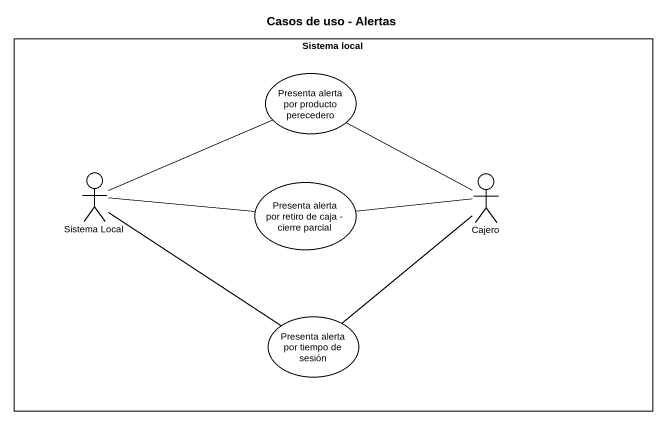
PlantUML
@startuml
title Casos de uso - Alertas
rectangle "Sistema local" as Sistema_local {
  usecase "Presenta alerta por producto perecedero" as Presenta_alerta_por
  actor "Sistema Local" as Sistema_Local
  usecase "Presenta alerta por retiro de caja - cierre parcial" as Presenta_alerta_por_retiro
  actor Cajero
  usecase "Presenta alerta por tiempo de sesión" as Presenta_alerta_por_tiempo
}
Sistema_Local -right- Presenta_alerta_por
Sistema_Local -right- Presenta_alerta_por_retiro
Sistema_Local -- Presenta_alerta_por_tiempo
Cajero -up- Presenta_alerta_por
Cajero -left- Presenta_alerta_por_retiro
Cajero -- Presenta_alerta_por_tiempo
@enduml
